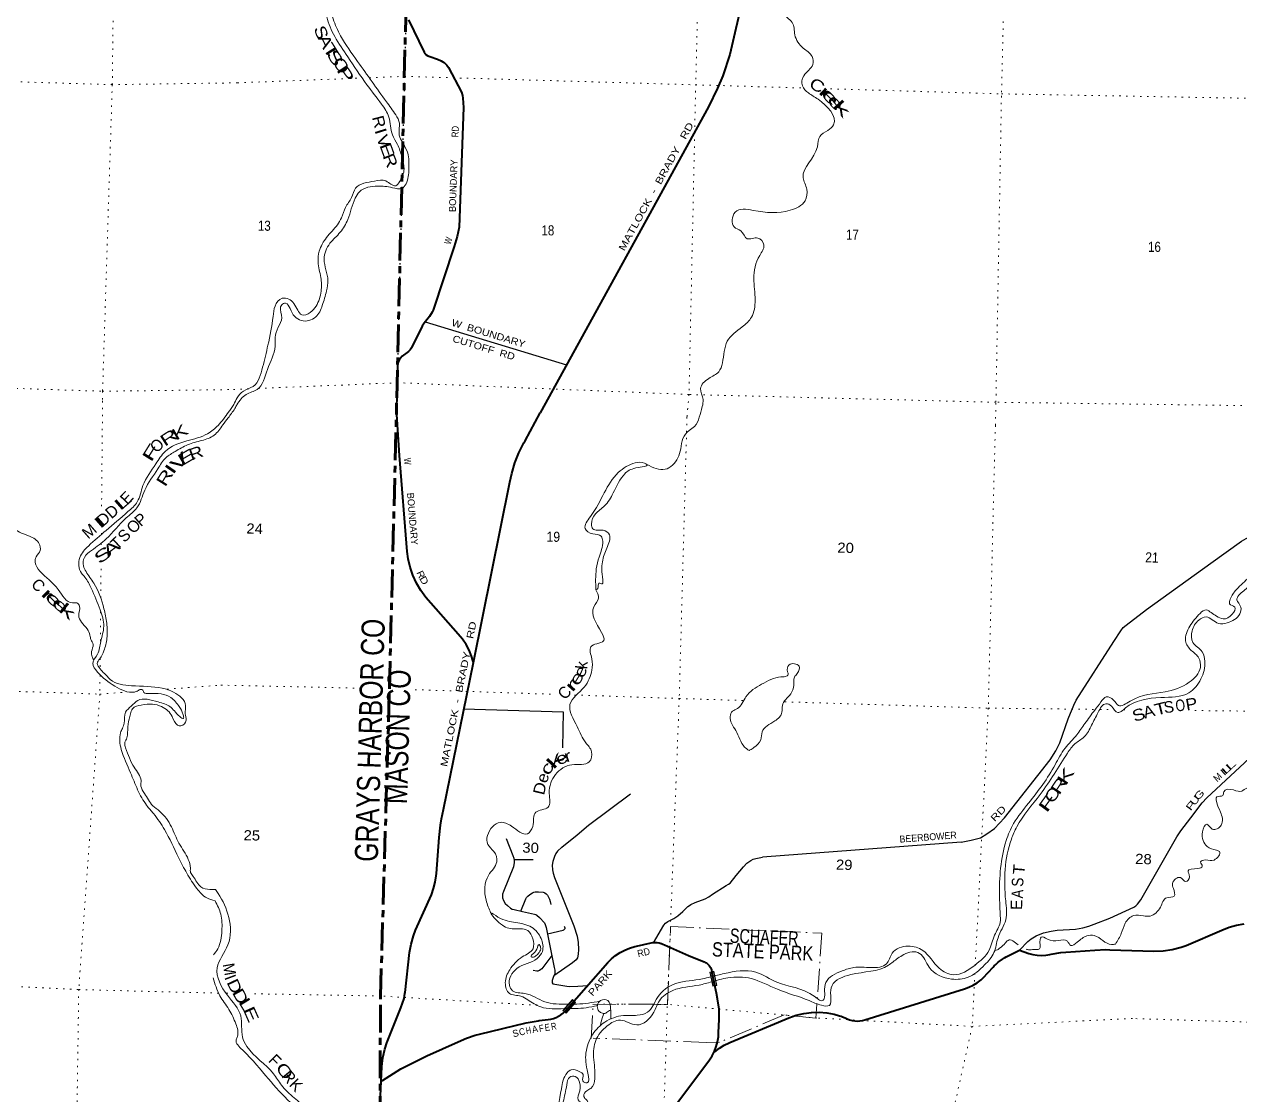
# Model space of a CAD drawing. Header units: feet. Extents: x -751810 to -497223, y -177792 to 12311.
# Drawn here: x -628822 to -607782, y -140855 to -122322 of the extents above; entities that cross this region are included whole.
import ezdxf
from ezdxf.enums import TextEntityAlignment as Align

# ---------------------------------------------------------------- set-up
doc = ezdxf.new("R2010")
doc.units = ezdxf.units.FT
doc.header["$LTSCALE"] = 80
for name, pattern in [('DOT_DASHED', [7.7, 5, -1.2, 0.3, -1.2]), ('DOTTED', [1.5, 0.3, -1.2]), ('LONG_DASH_SHORT_DASH', [9.9, 6, -1.2, 1.5, -1.2])]:
    doc.linetypes.add(name, pattern=pattern)
for name, color, linetype, lineweight in [('11', 7, 'LONG_DASH_SHORT_DASH', 60), ('26', 7, 'Continuous', 40), ('29', 7, 'Continuous', 25), ('39', 7, 'Continuous', 13), ('44', 7, 'DOT_DASHED', 13), ('6', 7, 'DOTTED', 25), ('61', 7, 'Continuous', 13), ('7', 7, 'DOTTED', 13)]:
    doc.layers.add(name, color=color, linetype=linetype, lineweight=lineweight)
for name, color, linetype in [('12', 7, 'Continuous'), ('27', 7, 'Continuous'), ('30', 7, 'Continuous'), ('41', 7, 'Continuous')]:
    doc.layers.add(name, color=color, linetype=linetype)

msp = doc.modelspace()

# ---------------------------------------------------------------- linework, layer by layer
at = {"layer": '11'}
msp.add_line((-621293.86, -83177.58), (-622378.89, -128983.93), dxfattribs=at)
msp.add_lwpolyline([(-622664.32, -141360.46), (-622655.34, -139147.24), (-622499.92, -133827.63), (-622378.89, -128983.93)], dxfattribs=at)
at = {"layer": '26'}
for points in [[(-616378.14, -121840.14), (-616607.05, -122844.45), (-616730.31, -123214.46), (-616822.72, -123427.67), (-616977.99, -123751.66), (-619893.15, -129051.88)], [(-622172.31, -122243.86), (-621899.3, -122804.21), (-621883.61, -122828.45), (-621862.7, -122849.37), (-621838.49, -122868.09), (-621804.08, -122880.94), (-621667.25, -122927.21), (-621602.97, -122953.99), (-621576.56, -122969.41), (-621553.15, -122986.6), (-621530.88, -123005.2), (-621506.67, -123029.43), (-621476.46, -123072.61), (-621253.8, -123497.68), (-621238.13, -123553.61), (-621228.32, -123603.65), (-621219.21, -123761.34), (-621291.05, -125833.32), (-621326.59, -125999.16), (-621378.55, -126172.35), (-621743.44, -127273.73), (-621759.8, -127308.79), (-621808.61, -127381.82), (-621897.37, -127494.9), (-621932.72, -127547.85), (-622012.72, -127717.8), (-622073.88, -127826.07), (-622116.92, -127923.82), (-622140.13, -127958.31), (-622153.24, -127972.27), (-622168.64, -127986.59), (-622279.91, -128069.21), (-622309.51, -128102.22), (-622333.17, -128135.8), (-622349.13, -128170.49), (-622359.59, -128223.9), (-622378.89, -128983.93)], [(-621047.73, -133369.46), (-621056.77, -133338.43), (-621079.17, -133261.51), (-621121.17, -133158.01), (-621173.76, -133059.48), (-621236.36, -132966.98), (-621308.29, -132881.53), (-621867.87, -132244.35), (-621957.23, -132125.18), (-622033.64, -131997.34), (-622096.27, -131862.2), (-622144.43, -131721.26), (-622177.6, -131576.05), (-622193.55, -131452.47), (-622325.31, -129789.15), (-622378.89, -128983.93)], [(-621047.73, -133369.46), (-620413.93, -130248.12), (-620380.33, -130099.59), (-620330.53, -129916.22), (-620261.84, -129739.05), (-620175, -129570.04), (-620152.51, -129532.45), (-619893.15, -129051.88)], [(-622645.18, -140625.59), (-622633.26, -140366.08), (-622615.53, -140215.26), (-622582.14, -140067.13), (-622545.92, -139955.78), (-622305.41, -139353.63), (-622272.64, -139273.09), (-622248.48, -139189.58), (-622233.17, -139103.99), (-622230.78, -139082.73), (-622153.16, -138395.81), (-622126.83, -138247.8), (-622085.16, -138103.35), (-622047.99, -138007.24), (-621775.32, -137392.48), (-621735.67, -137287.07), (-621707.25, -137178.09), (-621690.38, -137066.73), (-621687.13, -137025.53), (-621637.87, -136400.74), (-621615.97, -136186.69), (-621596.56, -136080.35), (-621564.82, -135915.98), (-621047.73, -133369.46)], [(-616883.8, -140126.73), (-616865.26, -140110.23), (-616788.45, -140050.45), (-616705.81, -139999.03), (-616618.25, -139956.53), (-616606.85, -139951.35), (-615583.67, -139522.55), (-615457.92, -139478.42), (-615328.24, -139447.68), (-615196.06, -139430.67), (-615062.83, -139427.56), (-614930, -139438.4), (-614799.03, -139463.06), (-614707.22, -139490.09), (-614682.44, -139497.38), (-614657.22, -139505.95), (-614638.25, -139512.4), (-614600.34, -139529.88), (-614575.36, -139543.47), (-614550.34, -139552.87), (-614533.45, -139559.22), (-614490.16, -139570.51), (-614445.93, -139577.2), (-614401.23, -139579.24), (-614356.57, -139576.59), (-614312.43, -139569.29), (-614269.3, -139557.42), (-614269, -139557.32), (-612547.26, -139023.6), (-612469.03, -138995.83), (-612394.12, -138960.04), (-612323.37, -138916.61), (-612257.54, -138866.03), (-612221.92, -138833.64), (-612051.37, -138647.25), (-612030.31, -138622.28), (-612005.28, -138599.77), (-611961.62, -138560.51), (-611886.89, -138506.3), (-611851.04, -138485.04), (-611826.18, -138470.3), (-611801.04, -138457.21), (-611595.91, -138350.42), (-611431.3, -138412.15), (-611359.69, -138430.02), (-611286.61, -138440.32), (-611212.85, -138442.91), (-611139.22, -138437.79), (-611066.54, -138424.99), (-611043.44, -138419.26), (-610877.77, -138393.79), (-610789.96, -138387.4), (-610288.58, -138351.97), (-610098.31, -138343.92), (-610029.54, -138345.92), (-609269.16, -138369.14), (-609108.63, -138363.13), (-608949.6, -138340.37), (-608793.83, -138301.12), (-608705.36, -138270.85), (-608088.74, -138008.14), (-607965.27, -137956.9), (-607837.12, -137918.85), (-607705.69, -137894.41)], [(-619471.94, -139421.19), (-618719.24, -138565.77), (-618655.21, -138500.6), (-618584.71, -138442.48), (-618508.52, -138392.05), (-618427.48, -138349.86), (-618342.48, -138316.37), (-618254.44, -138291.95), (-618226.25, -138286.19), (-617969.01, -138226.98), (-617938.09, -138222.26), (-617902.65, -138220.38), (-617867.22, -138222.22), (-617832.17, -138227.75), (-617797.88, -138236.92), (-617789.75, -138240.03), (-617764.9, -138249.55), (-617739.75, -138260.82), (-617325.98, -138446.14), (-617053.4, -138554.59), (-617033.52, -138563.4), (-617014.67, -138574.24), (-616997.05, -138586.99), (-616980.87, -138601.51), (-616966.29, -138617.65), (-616953.47, -138635.22), (-616942.57, -138654.03), (-616933.68, -138673.88), (-616926.93, -138694.55), (-616926.86, -138694.79), (-616920.37, -138725.06)], [(-616795.32, -139371.36), (-616818.75, -139196.57), (-616841.18, -139094.6), (-616920.37, -138725.06)], [(-622645.18, -140625.59), (-622622.2, -140611.18), (-622301.07, -140409.72), (-621851.29, -140183.83), (-621311.18, -139937.35), (-621167.26, -139873.76), (-621017.48, -139825.56), (-620942.16, -139807.67), (-620133.42, -139612.61), (-619923.42, -139573.42), (-619907, -139571.31), (-619755.68, -139553.24), (-619708.12, -139546.54), (-619661.52, -139534.9), (-619616.39, -139518.46), (-619573.22, -139497.39), (-619532.5, -139471.92), (-619494.66, -139442.34), (-619471.94, -139421.19)], [(-619374.63, -143470.72), (-616961.62, -140253.5), (-616913.94, -140180.48), (-616874.14, -140102.87), (-616842.68, -140021.53), (-616819.89, -139937.35), (-616806.03, -139851.25), (-616801.47, -139781.59), (-616790.3, -139547.64), (-616795.32, -139371.36)], [(-622771.12, -143366.82), (-622645.18, -140625.59)]]:
    msp.add_lwpolyline(points, dxfattribs=at)
at = {"layer": '29'}
for p, q in [((-621884.72, -127475.9), (-619436.8, -128217.75)), ((-612605.62, -136481.53), (-616045, -136744.52)), ((-620348.36, -136782.88), (-620010.12, -136785.62)), ((-619766.46, -138067.29), (-619492.71, -138004.58))]:
    msp.add_line(p, q, dxfattribs=at)
for points in [[(-609394.41, -132451.85), (-608283.93, -131654.51), (-607748.07, -131274.04), (-607588.17, -131178.93), (-607194.92, -130954.11), (-607056.63, -130854.67), (-606935.63, -130746.58), (-606823.27, -130634.17), (-606764.92, -130580.13), (-606663.38, -130508.79), (-606486.2, -130400.71), (-606252.84, -130236.41), (-605526.83, -129717.6), (-605420.94, -129628.97), (-605251.22, -129446.59)], [(-612605.62, -136481.53), (-612428.23, -136449.21), (-612270.51, -136408.13), (-612160.3, -136341.13), (-612028.5, -136243.84), (-611855.65, -136062.26), (-611060.49, -135059.22), (-610965.41, -134899.26), (-610896.28, -134765.22), (-610749.35, -134350.17), (-610654.26, -134112.39), (-610611.06, -134021.59), (-609962.84, -133009.9), (-609839.67, -132821.84), (-609798.61, -132767.8), (-609746.76, -132724.55), (-609394.41, -132451.85)], [(-621216.12, -134172.19), (-619495.75, -134228.14), (-619507.13, -134848.47)], [(-611595.91, -138350.42), (-611448.32, -138203.45), (-611393.23, -138154.81), (-611303.55, -138101.85), (-611177.15, -138051.05), (-611044.26, -138021.86), (-610943.79, -138007.81), (-610624, -137990.52), (-610497.59, -137967.82), (-610391.71, -137937.55), (-610300.96, -137905.13), (-610027.64, -137800.29), (-609612.77, -137610.05), (-609580.36, -137584.11), (-609550.11, -137556.01), (-609491.77, -137480.35), (-608869.46, -136390.83), (-608800.33, -136287.07), (-608627.48, -136062.25), (-608428.69, -135802.85), (-608350.88, -135716.37), (-607452.03, -134877.63)], [(-619518.12, -136571.42), (-619251.7, -136354.48), (-619051.86, -136186.52), (-618324.62, -135647.74)], [(-620478.01, -136421.56), (-620363.58, -136712.95), (-620347.38, -136759.42), (-620338.73, -136800.49), (-620338.73, -136832.91), (-620350.62, -136907.5), (-620528.88, -137338.75), (-620542.91, -137385.23), (-620544, -137420.89), (-620541.84, -137446.84), (-620527.8, -137491.16), (-620496.46, -137546.27), (-620458.65, -137581.95), (-620403.55, -137624.09), (-620374.38, -137640.31), (-620341.98, -137651.12), (-620195.05, -137681.38), (-619987.62, -137728.94), (-619968.13, -137735.43), (-619947.64, -137749.47), (-619901.19, -137789.47), (-619819.08, -137880.26), (-619803.95, -137908.36), (-619788.84, -137958.08), (-619646.23, -138654.15), (-619639.72, -138701.71), (-619637.59, -138736.29), (-619638.1, -138750.88), (-619639.72, -138764.39), (-619657.54, -138798.44), (-619667.84, -138827.08), (-619680.77, -138876.8), (-619681.31, -138898.96), (-619680.77, -138920.04), (-619672.16, -138935.17), (-619427.97, -138978.4), (-619378.3, -138982.72), (-619240.02, -138974.08), (-619067.95, -138962.07)], [(-619518.12, -136571.42), (-619590.55, -136638.9), (-619617.56, -136681.05), (-619642.4, -136731.85), (-619669.41, -136815.07), (-619681.3, -136883.17), (-619678.06, -136962.07), (-619668.33, -137021.52), (-619643.49, -137091.77), (-619306.41, -137930.51), (-619250.23, -138112.1), (-619230.77, -138220.19), (-619228.63, -138341.24), (-619232.94, -138421.23), (-619245.91, -138483.91), (-619269.67, -138520.67), (-619332.34, -138574.71), (-619656.81, -138797.05)], [(-617926.63, -138222.87), (-617750.14, -137919.19), (-617718.81, -137883.52), (-617681, -137858.66), (-617577.28, -137806.78), (-617507.05, -137755.98), (-617421.71, -137685.72), (-617335.28, -137599.25), (-617308.27, -137576.56), (-617284.5, -137559.26), (-617205.64, -137530.08), (-617037.1, -137465.22), (-616973.35, -137427.4), (-616907.45, -137383.08), (-616673.01, -137235), (-616628.72, -137210.14), (-616603.71, -137191.35), (-616495.68, -137061.65), (-616371.59, -136907.5), (-616311.09, -136844.8), (-616246.27, -136799.41), (-616203.05, -136777.79), (-616157.68, -136764.82), (-616045, -136744.52)], [(-620225.28, -137675.15), (-620140.99, -137463.05), (-620128.56, -137443.06), (-620105.34, -137417.66), (-620068.06, -137386.86), (-620025.39, -137362.54), (-619998.92, -137350.11), (-619975.69, -137345.24), (-619955.17, -137343.08), (-619918.97, -137343.62), (-619839.03, -137347.95), (-619820.12, -137352.81), (-619808.24, -137359.29), (-619787.17, -137376.05), (-619767.18, -137400.37), (-619746.12, -137436.58), (-619731.53, -137467.38), (-619718.03, -137510.07), (-619707.22, -137559.79), (-619707.22, -137559.79)], [(-619492.71, -138004.58), (-619481.44, -137998.61), (-619471.18, -137990.51), (-619460.91, -137979.15), (-619458.22, -137968.89), (-619464.15, -137954.29), (-619473.35, -137940.79)], [(-619689.1, -138444.89), (-619864.43, -138673.6), (-619879.55, -138687.65), (-619904.4, -138706.02), (-619917.37, -138712.51), (-619929.25, -138715.75), (-619950.86, -138714.67), (-620014.6, -138707.1)]]:
    msp.add_lwpolyline(points, dxfattribs=at)
at = {"layer": '39'}
for points in [[(-615732.78, -118078.36), (-615692.68, -118238.67), (-615455.9, -118502.81), (-615291.9, -118700.57), (-615222.67, -118901.96), (-615404.64, -118927.55), (-615501.92, -119102.5), (-615824.12, -119328.15), (-615879.01, -119500.15), (-615802.2, -119566.64), (-615594.55, -119636.47), (-615424.77, -119767.84), (-615244.55, -119885.36), (-615153.61, -120103.43), (-615259.62, -120227.75), (-615363.2, -120489.23), (-615267.06, -120739.7), (-615076.79, -121010.72), (-614847.37, -121248.46), (-614934.53, -121651.51), (-615191.42, -121844.56), (-615309.87, -121752.81), (-615488.76, -121738.15), (-615692.14, -121888.21), (-615695.54, -122093.79), (-615615.93, -122206.72), (-615527.46, -122289.63), (-615482.71, -122502.49), (-615337.73, -122734.04), (-615184.48, -122881.12), (-615171.99, -123018.55), (-615328.17, -123212.15), (-615350.91, -123386.99), (-615247.4, -123510.62), (-615081.06, -123619.72), (-614810.7, -124062.15), (-614912.05, -124162.39), (-615051.7, -124263.67), (-615092.66, -124442.08), (-615338.44, -124978.18), (-615275.2, -125177.4), (-615304.61, -125376.26), (-615562.76, -125541.04), (-616205.46, -125544.77), (-616516.53, -125577.15), (-616535.3, -125830.72), (-616420.24, -125898.19), (-616304.97, -126034.21), (-616123.37, -126022.72), (-616019.76, -126142.32), (-616091.07, -126326), (-616192.22, -126724.66), (-616169.84, -127098.25), (-616232.05, -127395.07), (-616393.58, -127562.33), (-616651.9, -127809.78), (-616736.3, -128184.67), (-616800.78, -128338.28), (-616971, -128452.89), (-617114.68, -128630.68), (-617071.3, -128819.31), (-617084.6, -128941.96), (-617137.02, -129126.76)], [(-624992.65, -118333.35), (-624769.34, -118688.09), (-624751.86, -118865.98), (-624783.34, -119066.8), (-624656.9, -119237.39), (-624384.94, -119389.52), (-624159.53, -119397.3), (-623913.89, -119478.18), (-623681.28, -119518.41), (-623568.18, -119660.42), (-623555.32, -119860.37), (-623632.31, -120106.41), (-623766.29, -120221.94), (-623874.26, -120344.19), (-623991.82, -120524.67), (-624144.51, -120815.15), (-624078.77, -120996.28), (-623889.51, -121228.97), (-623742.5, -121230.71), (-623619.6, -121153.2), (-623513.01, -121083.34), (-623433.07, -121107.56), (-623368.77, -121266.48), (-623450.46, -121385.37), (-623558.54, -121588.27), (-623611.32, -121909.53), (-623586.54, -122192.44), (-623446.5, -122534.77), (-623220.1, -122887.36), (-622890.36, -123369.63), (-622637.31, -123704.76), (-622512.25, -123927.73), (-622447.85, -124235.86), (-622359.6, -124403.45), (-622286.67, -124617.03), (-622247.96, -124829.73), (-622319.96, -125039.6), (-622392.49, -125116.39), (-622563.59, -125035.39), (-622757.06, -125038.51), (-623086.57, -125159.13), (-623157.3, -125320.64), (-623260.56, -125493.42), (-623329.75, -125673.12), (-623401.38, -125792.26), (-623588.5, -126013.31), (-623715.65, -126252.01), (-623734.58, -126435.01), (-623689.35, -126706.36), (-623683.53, -126944.43), (-623768.84, -127200.34), (-623872.46, -127310.6), (-624016.61, -127353.29), (-624088.97, -127270.79), (-624245.08, -127079.28), (-624357.54, -127066.32), (-624479.92, -127200.3), (-624514.95, -127382.89), (-624604.56, -127878.63), (-624695.22, -128261.43), (-624861.88, -128591.08), (-625028.35, -128672.3), (-625138.22, -128790.47), (-625194.34, -128906.48)], [(-624989.17, -118250.75), (-624704.56, -118630.29), (-624632.93, -118786.35), (-624682.63, -119064.63), (-624511.27, -119214.9), (-624325.86, -119288.2), (-624114.55, -119295.62), (-623866.68, -119368.49), (-623598.36, -119429.79), (-623431.77, -119682.06), (-623379.34, -119909.23), (-623441.7, -120058.86), (-623562.38, -120204.98), (-623653.72, -120384.11), (-623746.38, -120537), (-623896.89, -120668.24), (-624039.99, -120823.87), (-624024.74, -120933.14), (-623889.55, -121077.74), (-623794.62, -121144.69), (-623753.89, -121127.58), (-623560.73, -120983.32), (-623404.78, -121027.63), (-623265.09, -121230.82), (-623299.58, -121316.64), (-623376.67, -121413.47), (-623461.49, -121651.24), (-623520.05, -121962.27), (-623474.66, -122227.57), (-623345.42, -122521.22), (-623050.96, -122966.29), (-622553.61, -123662.54), (-622392.47, -123892.48), (-622327.75, -124035.28), (-622334.38, -124210.53), (-622226, -124455.26), (-622169.97, -124622.03), (-622164.3, -124712.91), (-622174.81, -124958.63), (-622286.96, -125163.44), (-622447.8, -125151.26), (-622706.89, -125122.46), (-623019.72, -125221.33), (-623093.15, -125332.36), (-623221.74, -125702.09), (-623352.44, -125922.56), (-623530.71, -126113.58), (-623630.64, -126389.28), (-623565.76, -126755.89), (-623590.67, -126936.72), (-623663.84, -127190.92), (-623775.84, -127389.69), (-624027.26, -127451.82), (-624140.2, -127380.37), (-624221.19, -127243.21), (-624297.31, -127150.53), (-624333.71, -127155.65), (-624383.61, -127214.86), (-624364.39, -127402.87), (-624425.17, -127568.67), (-624480.22, -127746.71), (-624480.17, -127897.94), (-624611.57, -128297.84), (-624789.9, -128644.12), (-624979.19, -128730.38), (-625140.56, -128908.07)], [(-629606.76, -128784.65), (-629486.69, -129048.14), (-629409.48, -129207.68), (-629334.14, -129363.13), (-629321.43, -129526.57), (-629272.95, -129703.27), (-629215.67, -129735.35), (-629161.19, -129791.5), (-629204.57, -129886.66), (-629176.88, -129962.05), (-629123.74, -130058.4), (-629191.1, -130148.75), (-629229.12, -130264.22), (-629115.41, -130354.52), (-629041.7, -130437.47), (-629072.06, -130625.65), (-629096.24, -130870.38), (-628989.82, -131059.06), (-628734.42, -131184.25), (-628563.7, -131314.69), (-628547.46, -131431.96), (-628615.42, -131540.4), (-628634.75, -131638.37), (-628551.18, -131788.06), (-628233.9, -132110.52), (-627985.92, -132338.1), (-627913.57, -132340.5), (-627865.12, -132396.45), (-627880.42, -132554.93), (-627832.09, -132675.28), (-627735.26, -132789.18), (-627684.65, -132901.54), (-627668.89, -132972.51), (-627631.55, -133060.28), (-627655.77, -133184.26), (-627648.58, -133271.04), (-627616.15, -133333.45)], [(-625289.89, -129135.66), (-625236.44, -129060.5), (-625174.66, -128973.96), (-625140.56, -128908.07)], [(-625286.22, -129038.43), (-625240.56, -128976.02), (-625194.34, -128906.48)], [(-625286.22, -129038.43), (-625468.26, -129267.79), (-625648.01, -129410.77), (-626008.24, -129535.69), (-626382.38, -129716.51), (-626544.49, -129934.53), (-626768.12, -130309.51), (-626865.91, -130590.05), (-627028.44, -130759.76), (-627403.35, -131085.45), (-627712.02, -131354.98), (-627859.4, -131553.36), (-627834.2, -131825.9), (-627772.15, -131896.38), (-627663.78, -132087.14), (-627509.14, -132460.57), (-627446.09, -132744.42), (-627496.99, -133006.38), (-627554.67, -133229.88), (-627634.21, -133384.22), (-627552.78, -133537.86), (-627256.96, -133779.11), (-626914.36, -133883.04), (-626859.37, -133862.72), (-626804.24, -133838.38), (-626768.53, -133853.65), (-626749.7, -133892.52), (-626659.73, -133909.58), (-626285.85, -133980.33), (-626138.1, -134136.17), (-626072.35, -134277.22), (-626066.44, -134341.82), (-626127.74, -134309.6), (-626301.02, -134134.8), (-626505.62, -134055.57), (-626858.85, -134029.78), (-626970.76, -134128.72), (-627068.73, -134232.14), (-627093.13, -134422.52), (-627124.25, -134512.06), (-627154.91, -134587.52), (-627142.3, -134875.74), (-626982.69, -135281.53), (-626859.62, -135575.42), (-626703.53, -135844.24), (-626585.53, -135987.01), (-626393.53, -136265.07), (-626150.03, -136750.12), (-626008.07, -137020.48), (-625833.77, -137285.88), (-625662.1, -137448.55), (-625519.08, -137499.58)], [(-625289.89, -129135.66), (-625385.47, -129258.46), (-625536.2, -129436.61), (-625746.45, -129528.26), (-625994.35, -129602.57), (-626209.42, -129718.21), (-626369.95, -129827.61), (-626509.03, -130018.22), (-626736.55, -130389.05), (-626871.31, -130692.51), (-627058.22, -130869.46), (-627404.18, -131232.34), (-627658.2, -131431.22), (-627780.89, -131551.94), (-627795.85, -131700.38), (-627752.82, -131798.4), (-627618.59, -131998.07), (-627442.09, -132440.65), (-627394.05, -132691.8), (-627390.56, -132951.54), (-627442.02, -133169.2), (-627515.06, -133309.68), (-627557.84, -133386.75), (-627541.28, -133433.59), (-627471.86, -133524.44), (-627399.83, -133597.27), (-627333.69, -133665.88), (-626965.1, -133774.69), (-626435.35, -133816.39), (-626236.44, -133885.37), (-626028.85, -134117.65), (-626035.51, -134258.31), (-626019.07, -134369.55), (-626110.81, -134467.14), (-626168.83, -134457.17), (-626260.51, -134309.23), (-626443.9, -134136.11), (-626601.4, -134092.65), (-626797.13, -134110.32), (-626948.04, -134171.73), (-626985.19, -134261.07), (-627023.32, -134440.94), (-627037.67, -134631.66), (-627062.7, -134719.38), (-627082.31, -134765.02), (-627067.02, -134850.06), (-626919.22, -135187.03), (-626800.05, -135416.38), (-626803.17, -135510.87), (-626742.98, -135637.65), (-626595.14, -135851.85), (-626475.68, -135950.4), (-626275.31, -136218.67), (-626143.8, -136500.77), (-625982.08, -136781.85), (-625946.81, -136931.95), (-625943.3, -137008.54), (-625897.26, -137076.48), (-625764.44, -137257.99), (-625609.46, -137301.91), (-625513, -137300.8)], [(-618045.34, -129943.79), (-617728.26, -130027.56), (-617507.47, -129829.92), (-617458.72, -129670.02), (-617419.52, -129491.73), (-617313.16, -129357.54), (-617218.6, -129285.5), (-617137.02, -129126.76)], [(-604641.83, -129462.42), (-604714.37, -129858.76), (-604934.87, -130189.4), (-605398.03, -130493.41), (-605577.78, -130661.91), (-605605.45, -130931.19), (-605641.18, -131057.18), (-605694.69, -131100.08), (-605739.17, -131036.43), (-605795.96, -131053.05), (-605760.76, -131160.79), (-605768.26, -131356.05), (-605861.42, -131593.36), (-606020.7, -131677.77), (-606115.15, -131602.71), (-606361.75, -131358.36), (-606612.14, -131248.91), (-606972.03, -131313.87), (-607312.72, -131554.65), (-607646.93, -131922.55), (-607858.01, -132132.53), (-607953.21, -132299.26), (-607956.75, -132353.57), (-607865.92, -132414.43), (-607909.52, -132534.17), (-608066.73, -132616.62), (-608184.08, -132569.16), (-608276.92, -132508.25), (-608358.03, -132459.74), (-608466.38, -132521.33), (-608643.63, -132744.31), (-608719.15, -132998.2), (-608619.15, -133162.08), (-608490.1, -133294.48), (-608462.46, -133456.42), (-608654.74, -133713.25), (-609073.8, -133879.4), (-609677.79, -134040.61), (-609881.07, -134115.8), (-609964.96, -134022.88), (-610092.08, -133965.08), (-610183.12, -134055.35), (-610289.65, -134195.58), (-610461.16, -134428.78), (-610601.38, -134622.51), (-610805.04, -134854.86), (-610976.06, -135142.48), (-611435.27, -135807.29), (-611694.59, -136159.05), (-611823.62, -136455.85), (-611939.09, -137415.97), (-611927.53, -137720.55), (-611929.76, -137871.62), (-612024.54, -138094.77), (-612120.34, -138354.18), (-612369.07, -138615.54), (-612735.7, -138777.04), (-612982.01, -138665.69), (-613267.06, -138357.85), (-613518.41, -138282.63), (-613797.48, -138406.17), (-613893.08, -138586.99), (-614164.52, -138654.31), (-614462.19, -138652.42), (-614660.99, -138711.59), (-614944.27, -138913.61), (-614966.66, -139066.15), (-614976.25, -139192.84), (-614991, -139216.63), (-615132.3, -139162.49), (-615793.05, -138909.11), (-616160.28, -138734.08), (-616704.09, -138757.86), (-616940.82, -138815.78)], [(-604553.03, -129465.31), (-604624.14, -129869.23), (-604854.1, -130249.99), (-605229.3, -130501.94), (-605467.22, -130664.86), (-605518.99, -130860.95), (-605499.11, -131012.61), (-605607.08, -131275.72), (-605861.22, -131657.84), (-606061.6, -131773.4), (-606251.92, -131673.62), (-606427.88, -131421.07), (-606692.09, -131373.73), (-606928.68, -131417.79), (-607309.89, -131740.11), (-607711.04, -132128.39), (-607828.19, -132288.49), (-607763.24, -132411.12), (-607780.7, -132531.56), (-607998.24, -132684.95), (-608147.44, -132697.09), (-608363.49, -132582.51), (-608487.75, -132637.64), (-608603.68, -132825.97), (-608591.13, -133023.78), (-608428.81, -133189.32), (-608385.09, -133351.69), (-608451.98, -133656.19), (-608661.96, -133898.44), (-609146.98, -133978.2), (-609757.57, -134159.39), (-609831.63, -134217.87), (-609890.49, -134236.45), (-609998.16, -134130.81), (-610097.48, -134085.84), (-610232.38, -134233.37), (-610345.3, -134458.06), (-610473.69, -134660.17), (-610633.98, -134780.83), (-610763.19, -134940.61), (-611233.87, -135655.49), (-611639.89, -136216.93), (-611734.44, -136432.04), (-611832.75, -137497.39), (-611831.92, -137825.86), (-611965.42, -138138.67), (-612034.97, -138394.74), (-612197.87, -138608.02), (-612483.5, -138822.06), (-612768, -138852.76), (-613156.5, -138646.93), (-613324.82, -138408.7), (-613452.73, -138379.09), (-613594.96, -138429.71), (-613701.36, -138493.37), (-613861.65, -138614.02), (-614515.95, -138775.91), (-614839.09, -138964.77), (-614862.16, -139141.48), (-614884.94, -139308.12), (-615019.67, -139306.54), (-615236.63, -139224.19), (-615784.38, -139030.24), (-616235.81, -138844.91), (-616643.81, -138832.01), (-616922.69, -138901.57)], [(-618927.42, -132113.39), (-618919.31, -131752.91), (-618871.27, -131546.65), (-618809.2, -131270.22), (-618834.97, -131184.91), (-618978.68, -131144.8), (-619112.82, -131050.55), (-619020.56, -130845.46), (-618538.53, -130084.53), (-618246.11, -129915.01), (-618083.4, -129923.38), (-618045.78, -129944.53), (-618232.52, -130004.03), (-618428.48, -130105.6), (-618626.88, -130436.83), (-618775.99, -130660.55), (-618934.78, -130799.38), (-619002.12, -130976.93), (-618978.2, -131056.15), (-618797.91, -131083.13), (-618693.47, -131160.47), (-618738.16, -131391.01), (-618813.23, -131628.8), (-618825.06, -131763.49), (-618807.98, -131943.28), (-618815.88, -132009.57), (-618873.95, -131999.96), (-618892.52, -132088.13), (-618927.42, -132113.39)], [(-600594.9, -132163.01), (-600703.73, -132170.18), (-601096.39, -132040.82), (-601244.96, -132030.82), (-601517.18, -131910.71), (-601680.57, -131926.51), (-601845.42, -131994.65), (-601810.29, -132104.4), (-601960.56, -132154.8), (-602178.41, -132247.73), (-602294.32, -132220.46), (-602341.01, -132235.33), (-602374.38, -132349.3), (-602616.04, -132502.04), (-602750.18, -132550.86), (-602868.72, -132545.68), (-602962.15, -132577.45), (-602928.25, -132731.49), (-602951.04, -132898.13), (-603025.01, -133025.12), (-603172.14, -133178.37), (-603302.54, -133237.36), (-603467.3, -133374.02), (-603566.45, -133466.09), (-603619.1, -133621.86), (-603734.7, -133655.04), (-603920.76, -133547.31), (-604056.8, -133592.05), (-604246.85, -133554.74), (-604347.61, -133632.65), (-604379.11, -133823.24), (-604365.26, -133974.74), (-604382.16, -134075.04), (-604408.57, -134227.48), (-604603.92, -134306.9), (-605161.9, -134477.41), (-605253.6, -134519.29), (-605175.65, -134680.56), (-605086.66, -134878.39), (-605078.84, -135029.73), (-605197.52, -135101.12), (-605374.61, -135031.92), (-605575.28, -135014.48), (-605710.92, -135045.12), (-606001, -135059.55), (-606108.27, -135082.88), (-606178.83, -135016.52), (-606266.79, -134925.51), (-606376.24, -134954.83), (-606427.09, -135046.17), (-606530.09, -134989.01), (-606601.24, -134872.26), (-606772.41, -134807.24), (-606850.61, -134869.64), (-606890.18, -134989.49), (-606963.48, -135092.31), (-607133.82, -135212.7), (-607212.38, -135359.72), (-607361.47, -135367.84), (-607472.14, -135368.92), (-607536.43, -135437.73), (-607555.17, -135531.94), (-607656.18, -135547.38), (-607746.21, -135601.4), (-607886.41, -135579.52), (-608056.22, -135609.25), (-608074.17, -135675.27), (-608179.49, -135700.67), (-608183.59, -135775.12), (-608114.42, -135962.35), (-608102.66, -136188.35), (-608255.39, -136254.8), (-608351.63, -136171.63), (-608425.77, -136304.66), (-608342.33, -136556.75), (-608181.26, -136623.52), (-608131.57, -136644.99), (-608226.21, -136791.58), (-608373.01, -136789.68), (-608458.51, -136825.69), (-608428.44, -136901.05), (-608505.95, -136939.28), (-608676.1, -136981.09), (-608650.73, -137080.5), (-608711.46, -137165.53), (-608808.09, -137096.46), (-608943.64, -137195.61), (-608929.99, -137282.62), (-608915.69, -137418.01), (-609041.16, -137444.89), (-609154.34, -137607.1), (-609331.68, -137761.56), (-609448.32, -137760.47), (-609619.13, -137753.9), (-609763.68, -137887.07), (-609831.03, -138064.61), (-609933.58, -138246.7)], [(-620748.54, -137706.69), (-620826.48, -137489.27), (-620786.19, -137057.11), (-620642.83, -136823.16), (-620692.12, -136644.52), (-620797.28, -136520.81), (-620802.97, -136365.5), (-620581.39, -136139.68), (-620386.15, -136207.35), (-620112.2, -136337.58), (-620020.08, -136209.06), (-619966.95, -135964.64), (-619755.3, -135877.59), (-619734.5, -135638.35), (-619624.66, -135308.8), (-619340.34, -135141.07), (-619041.2, -135090.61), (-619000.1, -134916.4), (-619102.34, -134760.53), (-619251.38, -134480.49), (-619375.43, -134098.36), (-619127.57, -133796.66), (-618994.58, -133501.98), (-618996.85, -133310.48), (-619012.43, -133099), (-618911.39, -133046.79), (-618791.21, -132993.57), (-618829.46, -132851.5), (-618961.81, -132406.67), (-618883.14, -132255.63), (-618927.42, -132113.39)], [(-616275.8, -134896.36), (-616352.56, -134835.88), (-616503.44, -134549.75), (-616580.4, -134424.78), (-616560.39, -134213.73), (-616474.61, -134167.66), (-616328.07, -133964.01), (-616058.53, -133749.55), (-615723.01, -133621.47), (-615615.8, -133600.15), (-615597.2, -133582.51), (-615607.85, -133531.85), (-615584.47, -133415.6), (-615487.3, -133394.01), (-615409.98, -133434.36), (-615439.68, -133560.52), (-615489.84, -133627.69), (-615497.76, -133766.52), (-615554.27, -133916.14), (-615698.73, -134117.82), (-615706.03, -134234.5), (-615828.93, -134384.37), (-616049.49, -134573.94), (-616073.5, -134712.34), (-616189.85, -134844.25), (-616255.42, -134886.83), (-616275.8, -134896.36)], [(-622844.89, -143303.5), (-622995, -143291.2), (-623188.93, -143177.22), (-623249.98, -142915.65), (-623306.05, -142763.02), (-623366.58, -142626.4), (-623453.82, -142366.15), (-623885.89, -142064.46), (-624266.17, -142138.95), (-624887.03, -142327.93), (-625210.75, -142250.78), (-625346.68, -142005.35), (-625290.35, -141861.77), (-625096.96, -141780.28), (-624617.3, -141748.74), (-624224.94, -141602.03), (-623895.61, -141264.22), (-623951.67, -141111.6), (-624147.2, -140910.93), (-624371.25, -140688.43), (-624505.64, -140494.33), (-624969.03, -140018.51), (-625042.96, -139857.35), (-625074.94, -139491.77), (-625306.25, -139132.97), (-625482.03, -138658.78), (-625295.79, -138258.72), (-625280.49, -137785.59), (-625465.94, -137369.57), (-625513, -137300.8)], [(-625519.08, -137499.58), (-625419.78, -137731.5), (-625401.62, -138016.11), (-625472.76, -138328.56), (-625546.05, -138434.13)], [(-619407.53, -139289.09), (-619811.65, -139245.25), (-620155.66, -139103.08), (-620367.55, -139055.11), (-620423.19, -138958.92), (-620294.38, -138670.17), (-619943.49, -138496.16), (-619853.55, -138373.63), (-619875.42, -138149.37), (-620038.95, -137955.6), (-620312.25, -137873.75), (-620621.38, -137778.86), (-620744.09, -137707.08), (-620605.89, -137871.97), (-620375.6, -137980.88), (-620106.98, -138014.24), (-620020.37, -138153.57), (-620015.19, -138327), (-620200.22, -138469.17), (-620417.73, -138693.08), (-620494.42, -138916.72), (-620423.18, -139101.99), (-620223.36, -139149.63), (-620106.4, -139211.19), (-619882.53, -139334.03), (-619472, -139363.34)], [(-611616.13, -138262.02), (-611791.67, -138183.6), (-611839.32, -138232.71), (-611926.01, -138311), (-611973.26, -138346.01), (-612019.31, -138359.54)], [(-609933.58, -138246.7), (-610001.34, -138255.53), (-610298.73, -138100.5), (-610427.66, -138107.13), (-610593.59, -138213.54), (-610705.84, -138270.99), (-610764.17, -138198.91), (-610918.72, -138186.73), (-611109.11, -138161.5), (-611220.89, -138130.31), (-611238.04, -138168.14), (-611248.65, -138331.08), (-611366.13, -138342.1), (-611456.21, -138343.68), (-611473.49, -138334.69)], [(-620030.02, -138425.34), (-619948.96, -138332.8), (-619908.62, -138257.3), (-619883.74, -138302.3), (-619906.33, -138390.36), (-619960.23, -138447.36), (-620023.33, -138473.88), (-620047.29, -138467.2), (-620030.02, -138425.34)], [(-625551.2, -138830.51), (-625437.25, -139141.57), (-625280.93, -139377.47), (-625159.24, -139628.56), (-625133.13, -139844.87), (-625154.87, -139902.73), (-625045.16, -140078.95), (-624594.62, -140582.63), (-624213.84, -140991.77), (-624032.72, -141204.15), (-624009.81, -141319.62), (-624096.9, -141412), (-624437.84, -141590.31), (-624982.72, -141652.35), (-625366.65, -141785.18), (-625426.58, -141985.08), (-625411.2, -142225.29), (-625087.13, -142433.42), (-624510.15, -142374.25), (-624066.12, -142178.54), (-623767.35, -142212.7), (-623506.9, -142465.48), (-623434.35, -142890.58), (-623391.82, -142952.16), (-623363.71, -142882.39), (-623328.47, -142845.04), (-623304.4, -142990.77), (-623271.29, -143173), (-623103.96, -143374.94), (-622848.45, -143432.43)], [(-616940.82, -138815.78), (-617082.86, -138850.53), (-617541.7, -138928.97), (-617862.41, -139174.31), (-618032.46, -139427.7), (-618210.94, -139479.36), (-618450.48, -139485.07), (-618771.47, -139597.41), (-618980.6, -139809.46), (-619098.25, -140130.74), (-619067.83, -140480.16), (-619080.67, -140651.09), (-619152.13, -140616.95), (-619147.01, -140506.26), (-619215.9, -140452.03), (-619353.92, -140424.17), (-619425.8, -140476.66), (-619524.06, -140752.11), (-619831.56, -141888.46), (-620297.14, -142708.26), (-620870.27, -143561.46), (-621159.48, -143974.89), (-621202.43, -143999.94), (-621284.37, -143909.09), (-621712.68, -143356.71)], [(-616922.69, -138901.57), (-617140.13, -138955.8), (-617597.41, -139050.4), (-617827.75, -139229.64), (-617923.86, -139428.58), (-618219.65, -139646.38), (-618502.99, -139564.27), (-618729.06, -139663.02), (-618929.32, -139917.62), (-618965.55, -140204.81), (-618945.8, -140576.1), (-619012.92, -140745.59), (-619082.45, -140786.05), (-619137.2, -140873.26), (-619102.66, -140932.61), (-619065.71, -140977.93), (-619218.31, -140967.82), (-619220.84, -140842.81), (-619209.1, -140639.61), (-619282.71, -140538.91), (-619379.59, -140550.43), (-619431.62, -140684.05), (-619492.2, -140978.65), (-619744.55, -142013.7), (-620477.06, -143241.48), (-621039.98, -143945.84), (-621160.15, -144285.19), (-621285.26, -145015.33), (-621368.36, -145395.97), (-621421.53, -146071.61), (-621288.19, -146695.8), (-621107.51, -147210.43), (-621030.57, -147694.08)], [(-618857.48, -139237.64), (-619253.7, -139286.43), (-619407.53, -139289.09)], [(-618665.58, -139545.01), (-618672.22, -139358.25), (-618718.8, -139226.03), (-618845.55, -139226.68), (-618900.13, -139307.84), (-618884.41, -139392.89), (-618827.36, -139438.74), (-618769.3, -139448.35), (-618744.67, -139430.87), (-618670.46, -139392.14)], [(-619472, -139363.34), (-619094.4, -139349.01), (-618901.39, -139309.2)], [(-618792.43, -139453.94), (-618831.21, -139575.67), (-618844.47, -139647.46)]]:
    msp.add_spline(points, degree=3, dxfattribs=at)
at = {"layer": '44'}
msp.add_lwpolyline([(-619005.9, -139882.14), (-618976.97, -139291.33), (-617956.58, -139287.54), (-617688.66, -139290.78), (-617632.5, -137943.56), (-615012.48, -138059.88), (-615120.11, -139529.11), (-615666.77, -139475.07), (-616788.17, -139946.32), (-617011.92, -139951.45), (-618975.35, -139875.38)], dxfattribs=at)
at = {"layer": '6'}
msp.add_lwpolyline([(-621293.71, -83177.7), (-621355.79, -85952.64), (-621484.99, -91249.57), (-621615.27, -96574.4), (-621732.23, -101924.63), (-621866.17, -107243.36), (-621994.32, -112581.06), (-622116.02, -117911.25), (-622241.19, -123217.85), (-622368.52, -128516.87), (-622378.89, -128983.93)], dxfattribs=at)
at = {"layer": '61'}
for p, q in [((-616883.49, -138718.35), (-616831.18, -138962.81)), ((-616831.18, -138962.81), (-616904.52, -138978.51)), ((-619498.72, -139395.19), (-619334.16, -139206.99)), ((-619334.16, -139206.99), (-619277.7, -139256.35))]:
    msp.add_line(p, q, dxfattribs=at)
for points in [[(-616904.52, -138978.51), (-616956.83, -138734.04), (-616883.49, -138718.35)], [(-616889.64, -138727.85), (-616947.33, -138740.19), (-616898.36, -138969), (-616840.67, -138956.65)], [(-616840.68, -138956.65), (-616889.64, -138727.84), (-616889.64, -138727.85)], [(-619277.7, -139256.35), (-619442.26, -139444.55), (-619498.72, -139395.19)]]:
    msp.add_lwpolyline(points, dxfattribs=at)
msp.add_lwpolyline([(-619333.4, -139218.27), (-619487.42, -139394.43), (-619443.01, -139433.26), (-619288.99, -139257.1)], close=True, dxfattribs=at)
at = {"layer": '7'}
for p, q in [((-625129.65, -123335.79), (-622969.05, -123252.45)), ((-624937.45, -128633.75), (-625275.82, -128647.49)), ((-627466.9, -128843.99), (-627483.74, -130695.17)), ((-627487.72, -131131.69), (-627487.9, -131151.92)), ((-627489.32, -131308.65), (-627489.71, -131351.8)), ((-627493.33, -131749.37), (-627498.04, -132266.55)), ((-627500.13, -132496.7), (-627504.94, -133025.26)), ((-627507.45, -133300.38), (-627509.04, -133475.48)), ((-626347.5, -133833.21), (-625416.62, -133764.26)), ((-625416.62, -133764.26), (-622952.02, -133817.82)), ((-626882.85, -133872.87), (-626765.82, -133864.2)), ((-622056.43, -133842.49), (-621418.4, -133863.86)), ((-621176.8, -133871.95), (-619656.07, -133922.89)), ((-610199.99, -134184.66), (-609954.44, -134187.47)), ((-609791.82, -134189.33), (-609715.4, -134190.2)), ((-625457.94, -139095.9), (-625563.28, -139093.96)), ((-625296.03, -139098.87), (-625320.51, -139098.42)), ((-617681.97, -139089.09), (-617742.32, -140906.14)), ((-617931.93, -139287.77), (-618885.13, -139287.81))]:
    msp.add_line(p, q, dxfattribs=at)
for points in [[(-612010.95, -129265.53), (-612001.42, -128866.63), (-611904.75, -123496.57), (-611776.04, -118260.45), (-611664.98, -112945.22), (-612929.19, -107616.56), (-612750.2, -102186.54), (-612517.33, -96834.71), (-612428.8, -91467.16), (-612295.3, -86131.52), (-612177.34, -83425.51)], [(-617955, -99006.32), (-618153.23, -102020.91), (-618304.84, -107475.94), (-616951.35, -112779.1), (-617068.24, -118088.11), (-617197.95, -123356.44), (-617314.91, -128731.92), (-617349.57, -129121.13)], [(-627190.22, -116144.53), (-627233.61, -117942.89), (-627299, -123366.86), (-627466.35, -128675.84), (-627466.9, -128843.99)], [(-625129.65, -123335.79), (-627299, -123366.86), (-632524.73, -123209.53), (-637663.43, -123025.94), (-642866.61, -122669.82), (-643110.14, -122667.94)], [(-622848.29, -123247.79), (-622239.05, -123224.29), (-617200.4, -123370.46), (-615288.49, -123426.9)], [(-614865.46, -123439.39), (-611905.69, -123526.76), (-606534.69, -123622.92), (-601296.04, -123835.94), (-600765.77, -123844.96)], [(-645969.8, -127979.66), (-643061.91, -127970.14), (-637838.19, -128306.58), (-632677.7, -128504.75), (-627466.35, -128675.84), (-625275.82, -128647.49)], [(-604548.04, -129007.33), (-606665.84, -128937.54), (-612001.42, -128866.63), (-617314.91, -128731.92), (-622350.3, -128528.67), (-624775.19, -128627.16)], [(-617349.57, -129121.13), (-617483.63, -133995.66), (-617677.39, -138999.19)], [(-612010.95, -129265.53), (-612133.38, -134162.53), (-612358.86, -138608.14)], [(-639007.89, -133413.68), (-637979.31, -133452.09), (-632750.2, -133746.07), (-627513.08, -133919.56), (-627035.85, -133884.21)], [(-627510.1, -133592.22), (-627513.08, -133919.56), (-627879.27, -139035.48), (-627952.59, -144126.96), (-628243.59, -149575.37), (-628414.83, -154225.24)], [(-619295.11, -133934.98), (-617483.63, -133995.66), (-616380.86, -134030.05)], [(-615655.5, -134052.68), (-612133.38, -134162.53), (-610284.57, -134183.69)], [(-608557.9, -134203.45), (-606838.49, -134223.13), (-605075.91, -134296.16)], [(-638381.68, -138595.31), (-637986.37, -138598.03), (-632945.19, -138796.89), (-627879.27, -139035.48), (-625563.28, -139093.96)], [(-612366.14, -138751.71), (-612412.83, -139672.28), (-613561.75, -144840.46)], [(-619939.61, -139306.24), (-622655.34, -139147.24), (-624874.84, -139106.58)], [(-594292.93, -139952.26), (-596530.71, -139874.17), (-601789.34, -139739.98), (-607038.21, -139616.12), (-609637.01, -139536.74), (-612412.83, -139672.28), (-615100.33, -139528.06), (-617681.09, -139291.86), (-617862.59, -139291.86), (-617688.66, -139290.78)]]:
    msp.add_lwpolyline(points, dxfattribs=at)

# ---------------------------------------------------------------- texts
at = {"layer": '12', "width": 0.8}
for s, p in [('GRAYS HARBOR CO', (-622702.07, -136827.06)), ('MASON CO', (-622195.89, -135828.28))]:
    msp.add_text(s, height=400, rotation=88.326, dxfattribs=at).set_placement(p)
at = {"layer": '27'}
for s, rotation, width, p in [('RD', 88.014, 0.85, (-621307.24, -124280.08)), ('MATLOCK  -  BRADY   RD', 61.189, 1.3, (-618435.68, -126256.72)), ('W', 73.3, 0.8, (-621443.13, -126144)), ('W', 274.529, 0.65, (-622250.46, -129835.2)), ('MATLOCK  -  BRADY    RD', 78.522, 1.3, (-621502.51, -135184.88)), ('RD', 12.962, 0.95, (-618193.81, -138474.03)), ('PARK', 48.704, 1.2, (-618982.87, -139158.37))]:
    msp.add_text(s, height=120, rotation=rotation, dxfattribs=dict(at, width=width)).set_placement(p)
for rotation, p in [(88.014, (-621352.13, -125574.81)), (274.529, (-622196.24, -130436.9))]:
    msp.add_text('BOUNDARY', height=120, rotation=rotation, dxfattribs=at).set_placement(p)
for s, rotation, width, p in [('R', 294.69, 1.1, (-622011.23, -131873.54)), ('D', 299.786, 1.25, (-621953.26, -131979.97)), ('C', 13.829, 0.9, (-620191.61, -139823.12)), ('H', 10.624, 0.8, (-620083.23, -139800.43)), ('A', 10.421, 0.95, (-619970.99, -139779.12)), ('F', 7.129, 0.85, (-619863.16, -139764.58)), ('E', 8.41, 0.85, (-619759.61, -139748.1)), ('R', 9.88, 0.8, (-619646.41, -139729.49))]:
    msp.add_text(s, height=120, rotation=rotation, dxfattribs=dict(at, width=width)).set_placement(p, align=Align.CENTER)
msp.add_text('S', height=120, rotation=13.829, dxfattribs=at).set_placement((-620302.9, -139849.94), align=Align.CENTER)
at = {"layer": '30'}
for s, rotation, width, p in [('W  BOUNDARY', 343.14, 1.15, (-620801.52, -127731.03)), ('CUTOFF  RD', 343.14, 1.15, (-620884.59, -127977.52)), ('I', 43.019, 1.35, (-608026.73, -135318.16)), ('L', 43.019, 2, (-607968.11, -135263.13)), ('L', 43.019, 2, (-607894.09, -135194.39)), ('U', 52.535, 1.45, (-608511.34, -135795.63)), ('G', 48.021, 1.45, (-608437.87, -135702.59)), ('P', 52.535, 1.55, (-608580.6, -135885.99))]:
    msp.add_text(s, height=120, rotation=rotation, dxfattribs=dict(at, width=width)).set_placement(p, align=Align.CENTER)
msp.add_text('M', height=120, rotation=43.019, dxfattribs=at).set_placement((-608122.05, -135403), align=Align.CENTER)
for s, rotation, width, p in [('RD', 46.411, 1.3, (-612021.74, -136137.11)), ('BEERBOWER', 4.373, 0.95, (-613665.1, -136491.88))]:
    msp.add_text(s, height=120, rotation=rotation, dxfattribs=dict(at, width=width)).set_placement(p)
at = {"layer": '41'}
for s, rotation, width, p in [('S', 290.798, 1.3, (-623774.57, -122497.73)), ('A', 295.762, 1.35, (-623696.61, -122663.62)), ('T', 302.109, 1.75, (-623594.78, -122839.3)), ('S', 303.303, 1.6, (-623523.84, -122955.38)), ('O', 304.157, 1.35, (-623418.21, -123088.98)), ('P', 304.157, 1.7, (-623341.98, -123236.89)), ('C', 330.562, 1.3, (-615145.82, -123466.41)), ('r', 317.222, 2.15, (-615020.03, -123570.35)), ('e', 315.175, 2.05, (-614936.61, -123650.58)), ('e', 310.115, 1.85, (-614850.21, -123743.38)), ('k', 312.676, 2.2, (-614744.09, -123848)), ('R', 284.582, 1.1, (-622778.08, -124035.27)), ('I', 287.347, 1.35, (-622745.71, -124202.87)), ('V', 289.895, 1.2, (-622695.28, -124379.27)), ('E', 290.165, 1.4, (-622634.53, -124532.23)), ('R', 291.901, 1.25, (-622576.44, -124717.74)), ('R', 33.041, 1.55, (-626265.37, -129559.14)), ('K', 30.083, 1.5, (-626079.17, -129468.04)), ('F', 58.081, 1.85, (-626548.08, -129788.98)), ('V', 41.742, 1.8, (-626069.23, -129962.27)), ('E', 30.182, 1.65, (-625966.63, -129900.92)), ('R', 19.779, 1.25, (-625815.47, -129836.12)), ('I', 55.215, 1.9, (-626208.47, -130077.82)), ('R', 57.813, 1.5, (-626307.45, -130221.92)), ('L', 40.979, 1.95, (-627053.75, -130662.79)), ('I', 41.083, 2.15, (-627455.5, -131022.77)), ('S', 37.265, 1.75, (-627400.28, -131587.04)), ('A', 36.887, 1.65, (-627259.07, -131478.11)), ('r', 315.291, 2.25, (-628478.77, -132265.78)), ('e', 316.396, 2, (-628375.75, -132353.46)), ('e', 318.521, 1.9, (-628259.45, -132455.08)), ('k', 320.743, 2.05, (-628139.76, -132559.07))]:
    msp.add_text(s, height=200, rotation=rotation, dxfattribs=dict(at, width=width)).set_placement(p, align=Align.CENTER)
for s, rotation, p in [('O', 45.171, (-626454.89, -129682.91)), ('E', 46.54, (-626977.6, -130587.5)), ('D', 40.983, (-627385.5, -130961.93)), ('D', 40.983, (-627239.09, -130831.87)), ('P', 41.961, (-626737.48, -130971.12)), ('M', 41.172, (-627630.59, -131172.76)), ('S', 43.812, (-627024.47, -131244.44)), ('O', 46.812, (-626856.99, -131080.79)), ('T', 43.923, (-627155.05, -131378.59)), ('C', 313.787, (-628651.37, -132100.85))]:
    msp.add_text(s, height=200, rotation=rotation, dxfattribs=at).set_placement(p, align=Align.CENTER)
for s, rotation, p in [('k', 85.075, (-619078.97, -133492.15)), ('C', 47.699, (-619461.88, -134030.85)), ('S', 7.345, (-609083.9, -134251.53)), ('E', 89.069, (-611548.28, -137657.53)), ('I', 290.353, (-625362.03, -138822.12)), ('F', 314.612, (-624611.17, -140272.11)), ('R', 309.426, (-624376.3, -140535.35)), ('K', 314.215, (-624248.65, -140692.36))]:
    msp.add_text(s, height=200, rotation=rotation, dxfattribs=at).set_placement(p)
for s, rotation, width, p in [('e', 58.278, 1.55, (-619239.51, -133794.13)), ('e', 66.149, 1.3, (-619143.42, -133656.02)), ('r', 48.397, 2.1, (-619339.25, -133901.47)), ('O', 7.345, 0.8, (-608879.95, -134223.07)), ('P', 9.985, 1.15, (-608700.09, -134205.74)), ('S', 18.547, 1.25, (-609604.65, -134405.85)), ('A', 15.994, 1.1, (-609422.25, -134343.92)), ('T', 14.115, 1.3, (-609230.33, -134294.47)), ('k', 45.587, 2.25, (-619665.9, -135239.62)), ('e', 25.095, 1.35, (-619569.91, -135161.1)), ('r', 19.115, 1.3, (-619437.6, -135103.83)), ('e', 73.201, 1.1, (-619777.4, -135474.67)), ('c', 62.799, 1.55, (-619734.89, -135342.49)), ('K', 56.632, 1.6, (-610792.5, -135513.08)), ('D', 76.605, 1.1, (-619825.29, -135678.79)), ('R', 56.66, 1.55, (-610907.52, -135682.21)), ('F', 54.124, 1.95, (-611125.9, -135990.52)), ('O', 56.566, 1.3, (-611015.58, -135827.91)), ('T', 85.373, 1.1, (-611510.79, -137051.37)), ('S', 87.834, 0.9, (-611529.68, -137257.77)), ('A', 86.834, 0.85, (-611535.88, -137458.76)), ('M', 280.199, 0.95, (-625387.36, -138597.05)), ('D', 295.248, 1.3, (-625323.62, -138907.06)), ('D', 298.995, 1.4, (-625231.9, -139083.17)), ('L', 301.423, 1.6, (-625121.69, -139251.11)), ('E', 293.863, 1.5, (-625039.85, -139380.46)), ('O', 306.256, 1.4, (-624481.93, -140388.01))]:
    msp.add_text(s, height=200, rotation=rotation, dxfattribs=dict(at, width=width)).set_placement(p)
at = {"layer": '44'}
for s, width, p in [('SCHAFER', 0.75, (-616611.28, -138223.94)), ('STATE PARK', 0.85, (-616921, -138459.28))]:
    msp.add_text(s, height=247.9, rotation=357.5, dxfattribs=dict(at, width=width)).set_placement(p)
at = {"layer": '7', "width": 0.85}
for s, p in [('13', (-624776.84, -125897.04)), ('18', (-619867.93, -125977.19)), ('17', (-614596.83, -126052.19)), ('16', (-609368.05, -126262.7))]:
    msp.add_text(s, height=175, dxfattribs=at).set_placement(p)
at = {"layer": '7'}
for s, width, p in [('24', 1.1, (-624979.15, -131137.92)), ('19', 0.9, (-619783.06, -131278.51)), ('20', 1.1, (-614748.32, -131469.18)), ('21', 0.9, (-609419.21, -131637.51)), ('25', 1.1, (-625027.69, -136448.29)), ('30', 1.1, (-620201.82, -136663.64)), ('28', 1.1, (-609592.7, -136858.4)), ('29', 1.1, (-614772.67, -136957.54))]:
    msp.add_text(s, height=175, rotation=358.472, dxfattribs=dict(at, width=width)).set_placement(p)

doc.saveas('drawing.dxf')
